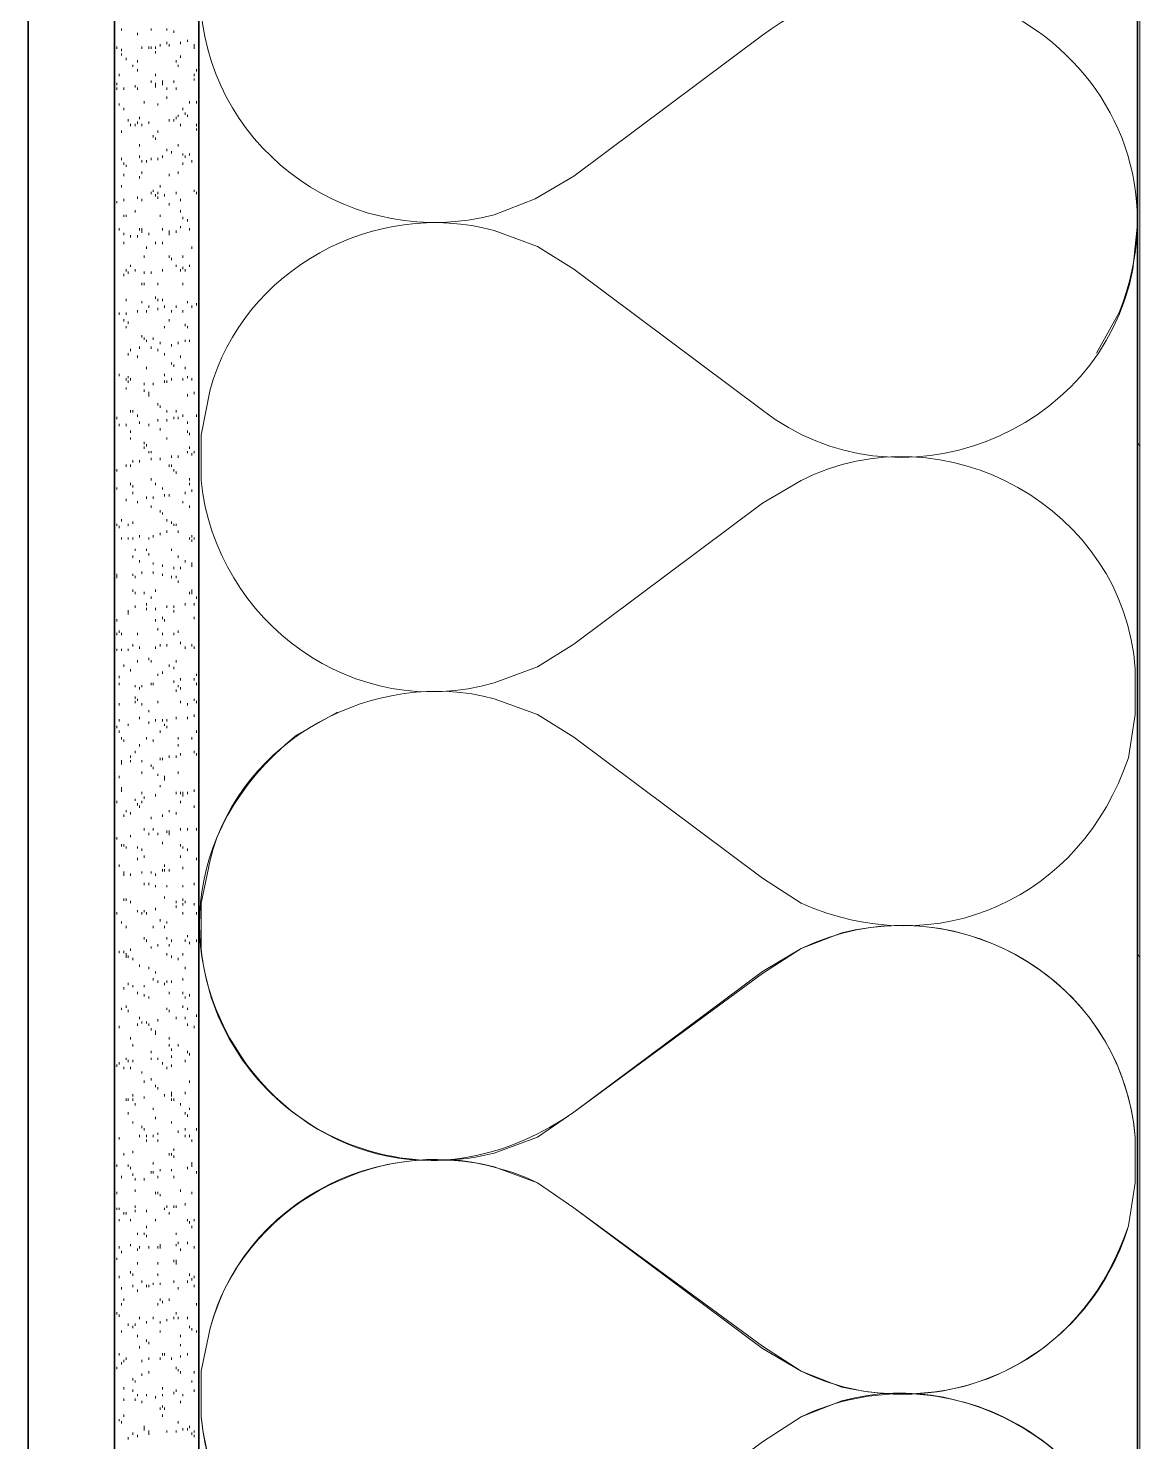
# Model space of a CAD drawing. Header units: inches. Extents: x 5 to 516, y -193 to 129.
# Drawn here: x 49.004 to 49.547, y -183.335 to -182.644 of the extents above; entities that cross this region are included whole.
import ezdxf

# ---------------------------------------------------------------- set-up
doc = ezdxf.new("R2010")
doc.units = ezdxf.units.IN
doc.header["$MEASUREMENT"] = 0
doc.layers.add('PDF7_Geometry', color=7, linetype='Continuous')

msp = doc.modelspace()

# ---------------------------------------------------------------- linework, layer by layer
at = {"layer": 'PDF7_Geometry', "lineweight": 35}
for points in [[(49.545775, -172.2280057), (49.545775, -190.8946738), (49.5868862, -190.8946738), (49.5868862, -172.2280057)], [(49.0035534, -182.0613395), (49.0035534, -190.3857844), (49.0457756, -190.3857844), (49.0457756, -182.0613395)], [(49.045775, -182.0613392), (49.045775, -190.8535621), (49.0868861, -190.8535621), (49.0868861, -182.0613392)]]:
    msp.add_lwpolyline(points, close=True, dxfattribs=at)
at = {"layer": 'PDF7_Geometry', "lineweight": 15}
for points in [[(49.5468861, -190.8946733), (49.5468861, -172.2280051)], [(49.0491083, -182.644673), (49.0491083, -182.6435618)], [(49.0635528, -182.644673), (49.0635528, -182.6435618)], [(49.0713306, -182.644673), (49.0713306, -182.6435618)], [(49.0746639, -182.6457841), (49.0746639, -182.644673)], [(49.0568861, -182.6468952), (49.0568861, -182.6457841)], [(49.0679972, -182.6524508), (49.0679972, -182.6513396)], [(49.0713306, -182.6513396), (49.0713306, -182.6502285)], [(49.0724417, -182.6524508), (49.0724417, -182.6513396)], [(49.0779972, -182.6513396), (49.0779972, -182.6502285)], [(49.0813306, -182.6502285), (49.0813306, -182.6491174)], [(49.0846639, -182.6535619), (49.0846639, -182.6524508), (49.0846639, -182.6513396)], [(49.3624414, -182.6468946), (49.2702191, -182.7157835)], [(49.0468861, -182.6535619), (49.0468861, -182.6524508)], [(49.0491083, -182.654673), (49.0491083, -182.6535619)], [(49.0491083, -182.6568952), (49.0491083, -182.6557841)], [(49.0513306, -182.6591174), (49.0513306, -182.6580063)], [(49.0568861, -182.6602285), (49.0568861, -182.6591174)], [(49.0591083, -182.6535619), (49.0591083, -182.6524508)], [(49.0624417, -182.6535619), (49.0624417, -182.6524508)], [(49.0635528, -182.6535619), (49.0635528, -182.6524508)], [(49.065775, -182.6535619), (49.065775, -182.6524508)], [(49.065775, -182.6557841), (49.065775, -182.654673)], [(49.075775, -182.6602285), (49.075775, -182.6591174)], [(49.0779972, -182.6580063), (49.0779972, -182.6568952)], [(49.0479972, -182.6668952), (49.0479972, -182.6657841)], [(49.0546639, -182.6624507), (49.0546639, -182.6613396)], [(49.0568861, -182.6646729), (49.0568861, -182.6635619)], [(49.065775, -182.6668952), (49.065775, -182.6657841)], [(49.0768861, -182.6624507), (49.0768861, -182.6613396)], [(49.0846639, -182.6668952), (49.0846639, -182.6657841)], [(49.085775, -182.6646729), (49.085775, -182.6635619)], [(49.0868861, -182.6657841), (49.0868861, -182.6646729)], [(49.0468861, -182.6713396), (49.0468861, -182.6702286)], [(49.0468861, -182.6735618), (49.0468861, -182.6724508)], [(49.055775, -182.6724508), (49.055775, -182.6713396)], [(49.0568861, -182.6735618), (49.0568861, -182.6724508)], [(49.0635528, -182.6702286), (49.0635528, -182.6691174)], [(49.065775, -182.6724508), (49.065775, -182.6713396), (49.065775, -182.6702286)], [(49.0691083, -182.6713396), (49.0691083, -182.6702286), (49.0691083, -182.6691174)], [(49.0713306, -182.6735618), (49.0713306, -182.6724508)], [(49.0746639, -182.6702286), (49.0746639, -182.6691174)], [(49.075775, -182.6735618), (49.075775, -182.6724508)], [(49.0846639, -182.6691174), (49.0846639, -182.6680063)], [(49.0602194, -182.6802285), (49.0602194, -182.6791174)], [(49.0713306, -182.6780063), (49.0713306, -182.6768952)], [(49.0824417, -182.6802285), (49.0824417, -182.6791174)], [(49.085775, -182.6802285), (49.085775, -182.6791174)], [(49.0479972, -182.6813396), (49.0479972, -182.6802285)], [(49.0502194, -182.6835618), (49.0502194, -182.6824508)], [(49.0668861, -182.6813396), (49.0668861, -182.6802285)], [(49.0768861, -182.6868952), (49.0768861, -182.685784)], [(49.0791083, -182.6835618), (49.0791083, -182.6824508)], [(49.0802194, -182.685784), (49.0802194, -182.684673)], [(49.0813306, -182.6868952), (49.0813306, -182.685784)], [(49.0491083, -182.694673), (49.0491083, -182.6935619)], [(49.0524417, -182.6891174), (49.0524417, -182.6880063)], [(49.0535528, -182.6913397), (49.0535528, -182.6902285)], [(49.055775, -182.6913397), (49.055775, -182.6902285)], [(49.0579972, -182.6880063), (49.0579972, -182.6868952)], [(49.0591083, -182.6913397), (49.0591083, -182.6902285)], [(49.0624417, -182.6902285), (49.0624417, -182.6891174)], [(49.0668861, -182.694673), (49.0668861, -182.6935619)], [(49.0724417, -182.6891174), (49.0724417, -182.6880063)], [(49.0746639, -182.6891174), (49.0746639, -182.6880063)], [(49.075775, -182.6880063), (49.075775, -182.6868952)], [(49.0779972, -182.6913397), (49.0779972, -182.6902285)], [(49.085775, -182.6913397), (49.085775, -182.6902285)], [(49.085775, -182.6935619), (49.085775, -182.6924507)], [(49.0579972, -182.7013396), (49.0579972, -182.7002285)], [(49.0646639, -182.6968952), (49.0646639, -182.6957841)], [(49.065775, -182.6980063), (49.065775, -182.6968952)], [(49.0768861, -182.7013396), (49.0768861, -182.7002285)], [(49.0491083, -182.7080063), (49.0491083, -182.7068952)], [(49.0579972, -182.7068952), (49.0579972, -182.7057841)], [(49.0635528, -182.7080063), (49.0635528, -182.7068952)], [(49.0668861, -182.7080063), (49.0668861, -182.7068952)], [(49.0691083, -182.7068952), (49.0691083, -182.7057841)], [(49.0713306, -182.7035619), (49.0713306, -182.7024507)], [(49.0735528, -182.704673), (49.0735528, -182.7035619)], [(49.0791083, -182.7057841), (49.0791083, -182.704673)], [(49.0802194, -182.7068952), (49.0802194, -182.7057841)], [(49.0824417, -182.7057841), (49.0824417, -182.704673)], [(49.0868861, -182.7080063), (49.0868861, -182.7068952)], [(49.0513306, -182.7113396), (49.0513306, -182.7102286)], [(49.0591083, -182.7091174), (49.0591083, -182.7080063)], [(49.0591083, -182.714673), (49.0591083, -182.7135618)], [(49.0613306, -182.7091174), (49.0613306, -182.7080063)], [(49.0768861, -182.714673), (49.0768861, -182.7135618)], [(49.0791083, -182.7102286), (49.0791083, -182.7091174)], [(49.0835528, -182.7091174), (49.0835528, -182.7080063)], [(49.0491083, -182.7213396), (49.0491083, -182.7202285)], [(49.0502194, -182.7157841), (49.0502194, -182.714673)], [(49.0579972, -182.7168952), (49.0579972, -182.7157841)], [(49.0679972, -182.7213396), (49.0679972, -182.7202285)], [(49.0724417, -182.7157841), (49.0724417, -182.714673)], [(49.0868861, -182.7168952), (49.0868861, -182.7157841)], [(49.0868861, -182.7213396), (49.0868861, -182.7202285)], [(49.2313305, -182.7346721), (49.2513305, -182.7268943), (49.2702194, -182.7157832)], [(49.0468861, -182.7291174), (49.0468861, -182.7280063)], [(49.0502194, -182.7280063), (49.0502194, -182.7268952)], [(49.0568861, -182.7268952), (49.0568861, -182.7257841)], [(49.0591083, -182.7280063), (49.0591083, -182.7268952)], [(49.0635528, -182.724673), (49.0635528, -182.7235618)], [(49.0646639, -182.7235618), (49.0646639, -182.7224508)], [(49.065775, -182.7257841), (49.065775, -182.724673)], [(49.0668861, -182.724673), (49.0668861, -182.7235618)], [(49.0668861, -182.7268952), (49.0668861, -182.7257841)], [(49.0702194, -182.7257841), (49.0702194, -182.724673)], [(49.075775, -182.724673), (49.075775, -182.7235618)], [(49.0779972, -182.7280063), (49.0779972, -182.7268952)], [(49.0846639, -182.7235618), (49.0846639, -182.7224508)], [(49.085775, -182.724673), (49.085775, -182.7235618)], [(49.0502194, -182.7357841), (49.0502194, -182.734673)], [(49.0513306, -182.7357841), (49.0513306, -182.734673)], [(49.055775, -182.7335619), (49.055775, -182.7324507)], [(49.0679972, -182.7357841), (49.0679972, -182.734673)], [(49.0724417, -182.7302285), (49.0724417, -182.7291174)], [(49.0779972, -182.7335619), (49.0779972, -182.7324507)], [(49.0868861, -182.734673), (49.0868861, -182.7335619)], [(49.0479972, -182.7424508), (49.0479972, -182.7413396)], [(49.0579972, -182.7424508), (49.0579972, -182.7413396)], [(49.0591083, -182.7435619), (49.0591083, -182.7424508), (49.0591083, -182.7413396)], [(49.0691083, -182.7424508), (49.0691083, -182.7413396)], [(49.0779972, -182.7413396), (49.0779972, -182.7402285)], [(49.0791083, -182.7368952), (49.0791083, -182.7357841)], [(49.0813306, -182.7380063), (49.0813306, -182.7368952)], [(49.0824417, -182.7424508), (49.0824417, -182.7413396)], [(49.5435527, -182.7613396), (49.5457749, -182.7391174)], [(49.0502194, -182.7446729), (49.0502194, -182.7435619)], [(49.0502194, -182.7491174), (49.0502194, -182.7480063)], [(49.0535528, -182.7457841), (49.0535528, -182.7446729)], [(49.0568861, -182.7457841), (49.0568861, -182.7446729)], [(49.0624417, -182.7446729), (49.0624417, -182.7435619)], [(49.065775, -182.7491174), (49.065775, -182.7480063)], [(49.0691083, -182.7491174), (49.0691083, -182.7480063)], [(49.0724417, -182.7446729), (49.0724417, -182.7435619), (49.0724417, -182.7424508)], [(49.075775, -182.7435619), (49.075775, -182.7424508)], [(49.0868861, -182.7435619), (49.0868861, -182.7424508)], [(49.3624416, -182.8302285), (49.2702194, -182.7613396), (49.2524416, -182.7502285), (49.2313305, -182.7424508)], [(49.0602194, -182.7557841), (49.0602194, -182.754673)], [(49.0613306, -182.7513396), (49.0613306, -182.7502286)], [(49.0724417, -182.7557841), (49.0724417, -182.754673)], [(49.0735528, -182.7568952), (49.0735528, -182.7557841)], [(49.0791083, -182.7557841), (49.0791083, -182.754673)], [(49.0835528, -182.7513396), (49.0835528, -182.7502286)], [(49.0524417, -182.7635618), (49.0524417, -182.7624508)], [(49.0535528, -182.7602285), (49.0535528, -182.7591174)], [(49.055775, -182.7624508), (49.055775, -182.7613396)], [(49.0602194, -182.7635618), (49.0602194, -182.7624508)], [(49.0635528, -182.7635618), (49.0635528, -182.7624508)], [(49.075775, -182.7602285), (49.075775, -182.7591174)], [(49.0779972, -182.7624508), (49.0779972, -182.7613396)], [(49.0791083, -182.7613396), (49.0791083, -182.7602285)], [(49.0802194, -182.7624508), (49.0802194, -182.7613396)], [(49.0824417, -182.7602285), (49.0824417, -182.7591174)], [(49.0502194, -182.764673), (49.0502194, -182.7635618)], [(49.0591083, -182.7691174), (49.0591083, -182.7680063)], [(49.0602194, -182.7691174), (49.0602194, -182.7680063)], [(49.0668861, -182.7691174), (49.0668861, -182.7680063)], [(49.0791083, -182.7691174), (49.0791083, -182.7680063)], [(49.0868861, -182.7691174), (49.0868861, -182.7680063)], [(49.0513306, -182.7768952), (49.0513306, -182.7757841)], [(49.065775, -182.7757841), (49.065775, -182.774673)], [(49.0668861, -182.7768952), (49.0668861, -182.7757841)], [(49.0691083, -182.7768952), (49.0691083, -182.7757841)], [(49.045775, -182.7824507), (49.045775, -182.7813397)], [(49.0479972, -182.7835619), (49.0479972, -182.7824507)], [(49.0513306, -182.7835619), (49.0513306, -182.7824507)], [(49.0568861, -182.7824507), (49.0568861, -182.7813397)], [(49.0591083, -182.7780063), (49.0591083, -182.7768952)], [(49.0613306, -182.7824507), (49.0613306, -182.7813397)], [(49.0624417, -182.7802285), (49.0624417, -182.7791174)], [(49.0668861, -182.7813397), (49.0668861, -182.7802285)], [(49.0702194, -182.7802285), (49.0702194, -182.7791174)], [(49.0735528, -182.7824507), (49.0735528, -182.7813397)], [(49.075775, -182.7802285), (49.075775, -182.7791174)], [(49.0791083, -182.7824507), (49.0791083, -182.7813397)], [(49.0813306, -182.7780063), (49.0813306, -182.7768952)], [(49.0835528, -182.7802285), (49.0835528, -182.7791174)], [(49.085775, -182.7791174), (49.085775, -182.7780063)], [(49.5257747, -182.8024502), (49.5368858, -182.7824502)], [(49.0502194, -182.7868952), (49.0502194, -182.7857841)], [(49.0513306, -182.7902286), (49.0513306, -182.7891174)], [(49.0524417, -182.7880063), (49.0524417, -182.7868952)], [(49.0702194, -182.7902286), (49.0702194, -182.7891174)], [(49.0724417, -182.7868952), (49.0724417, -182.7857841)], [(49.0802194, -182.7891174), (49.0802194, -182.7880063)], [(49.0813306, -182.7902286), (49.0813306, -182.7891174)], [(49.0591083, -182.794673), (49.0591083, -182.7935619)], [(49.0602194, -182.7957841), (49.0602194, -182.794673)], [(49.0613306, -182.7968952), (49.0613306, -182.7957841)], [(49.0646639, -182.7957841), (49.0646639, -182.794673)], [(49.0679972, -182.7980063), (49.0679972, -182.7968952)], [(49.0768861, -182.7980063), (49.0768861, -182.7968952)], [(49.0802194, -182.7968952), (49.0802194, -182.7957841)], [(49.0824417, -182.7968952), (49.0824417, -182.7957841)], [(49.0868861, -182.7957841), (49.0868861, -182.794673)], [(49.0524417, -182.8035618), (49.0524417, -182.8024508)], [(49.0535528, -182.8013396), (49.0535528, -182.8002285)], [(49.0568861, -182.804673), (49.0568861, -182.8035618)], [(49.0579972, -182.8002285), (49.0579972, -182.7991174)], [(49.0635528, -182.8002285), (49.0635528, -182.7991174)], [(49.0668861, -182.8013396), (49.0668861, -182.8002285)], [(49.0702194, -182.8035618), (49.0702194, -182.8024508)], [(49.0735528, -182.7991174), (49.0735528, -182.7980063)], [(49.0779972, -182.804673), (49.0779972, -182.8035618)], [(49.0613306, -182.8102285), (49.0613306, -182.8091175)], [(49.0735528, -182.8080063), (49.0735528, -182.8068952)], [(49.0746639, -182.8091175), (49.0746639, -182.8080063)], [(49.0802194, -182.8102285), (49.0802194, -182.8091175)], [(49.0479972, -182.8135619), (49.0479972, -182.8124507)], [(49.0513306, -182.8157841), (49.0513306, -182.814673)], [(49.0524417, -182.814673), (49.0524417, -182.8135619)], [(49.0524417, -182.8168952), (49.0524417, -182.8157841)], [(49.0535528, -182.8157841), (49.0535528, -182.814673)], [(49.0602194, -182.8180063), (49.0602194, -182.8168952)], [(49.0646639, -182.8180063), (49.0646639, -182.8168952)], [(49.0702194, -182.8135619), (49.0702194, -182.8124507)], [(49.0702194, -182.8168952), (49.0702194, -182.8157841)], [(49.0713306, -182.8168952), (49.0713306, -182.8157841)], [(49.0735528, -182.8157841), (49.0735528, -182.814673)], [(49.0791083, -182.8157841), (49.0791083, -182.814673)], [(49.0813306, -182.814673), (49.0813306, -182.8135619)], [(49.0835528, -182.8157841), (49.0835528, -182.814673)], [(49.0513306, -182.8202285), (49.0513306, -182.8191174)], [(49.0602194, -182.8213397), (49.0602194, -182.8202285)], [(49.0624417, -182.8235619), (49.0624417, -182.8224507), (49.0624417, -182.8213397)], [(49.0813306, -182.8235619), (49.0813306, -182.8224507)], [(49.0846639, -182.8224507), (49.0846639, -182.8213397)], [(49.0924416, -182.8202285), (49.0879971, -182.8424508), (49.0879971, -182.864673)], [(49.0535528, -182.8313396), (49.0535528, -182.8302286)], [(49.0546639, -182.8313396), (49.0546639, -182.8302286)], [(49.0668861, -182.8280063), (49.0668861, -182.8268952)], [(49.0679972, -182.8291174), (49.0679972, -182.8280063)], [(49.0713306, -182.8313396), (49.0713306, -182.8302286)], [(49.075775, -182.8313396), (49.075775, -182.8302286)], [(49.045775, -182.8335619), (49.045775, -182.8324508)], [(49.0468861, -182.834673), (49.0468861, -182.8335619)], [(49.0479972, -182.8380063), (49.0479972, -182.8368952)], [(49.0513306, -182.8380063), (49.0513306, -182.8368952)], [(49.0568861, -182.8335619), (49.0568861, -182.8324508)], [(49.0579972, -182.8368952), (49.0579972, -182.8357841)], [(49.0624417, -182.8380063), (49.0624417, -182.8368952)], [(49.0668861, -182.8357841), (49.0668861, -182.834673)], [(49.0713306, -182.8357841), (49.0713306, -182.834673)], [(49.0746639, -182.834673), (49.0746639, -182.8335619)], [(49.0768861, -182.834673), (49.0768861, -182.8335619)], [(49.0791083, -182.8335619), (49.0791083, -182.8324508)], [(49.0813306, -182.8368952), (49.0813306, -182.8357841)], [(49.085775, -182.8335619), (49.085775, -182.8324508)], [(49.045775, -182.8402285), (49.045775, -182.8391174)], [(49.0535528, -182.8413396), (49.0535528, -182.8402285)], [(49.0535528, -182.844673), (49.0535528, -182.8435619)], [(49.0602194, -182.8468952), (49.0602194, -182.8457841)], [(49.0679972, -182.8402285), (49.0679972, -182.8391174)], [(49.0713306, -182.844673), (49.0713306, -182.8435619)], [(49.0813306, -182.8413396), (49.0813306, -182.8402285)], [(49.0824417, -182.8424508), (49.0824417, -182.8413396)], [(49.5468861, -182.8480062), (49.545775, -182.845784)], [(49.0602194, -182.8491175), (49.0602194, -182.8480063)], [(49.0613306, -182.8480063), (49.0613306, -182.8468952)], [(49.0624417, -182.8513397), (49.0624417, -182.8502285)], [(49.0635528, -182.8513397), (49.0635528, -182.8502285)], [(49.0735528, -182.8535619), (49.0735528, -182.8524507)], [(49.0768861, -182.8535619), (49.0768861, -182.8524507)], [(49.0813306, -182.8513397), (49.0813306, -182.8502285)], [(49.0824417, -182.8491175), (49.0824417, -182.8480063)], [(49.0835528, -182.8524507), (49.0835528, -182.8513397)], [(49.0846639, -182.8513397), (49.0846639, -182.8502285)], [(49.0468861, -182.8602285), (49.0468861, -182.8591174)], [(49.0513306, -182.8580063), (49.0513306, -182.8568952)], [(49.0535528, -182.8580063), (49.0535528, -182.8568952)], [(49.0546639, -182.8557841), (49.0546639, -182.854673)], [(49.0579972, -182.8557841), (49.0579972, -182.854673)], [(49.0635528, -182.854673), (49.0635528, -182.8535619)], [(49.0679972, -182.854673), (49.0679972, -182.8535619)], [(49.0724417, -182.8580063), (49.0724417, -182.8568952)], [(49.0735528, -182.8580063), (49.0735528, -182.8568952)], [(49.0746639, -182.8602285), (49.0746639, -182.8591174)], [(49.0535528, -182.8668952), (49.0535528, -182.8657841)], [(49.0635528, -182.864673), (49.0635528, -182.8635619)], [(49.065775, -182.8668952), (49.065775, -182.8657841)], [(49.075775, -182.8613397), (49.075775, -182.8602285)], [(49.0824417, -182.864673), (49.0824417, -182.8635619)], [(49.0824417, -182.8668952), (49.0824417, -182.8657841)], [(49.3813305, -182.8646727), (49.3624416, -182.8757838), (49.2702194, -182.9446727)], [(49.0468861, -182.8691174), (49.0468861, -182.8680063)], [(49.0546639, -182.8680063), (49.0546639, -182.8668952)], [(49.0546639, -182.8713396), (49.0546639, -182.8702286)], [(49.0646639, -182.8735619), (49.0646639, -182.8724508)], [(49.0691083, -182.8691174), (49.0691083, -182.8680063)], [(49.0702194, -182.8724508), (49.0702194, -182.8713396)], [(49.0724417, -182.8724508), (49.0724417, -182.8713396)], [(49.0802194, -182.8713396), (49.0802194, -182.8702286)], [(49.0835528, -182.8702286), (49.0835528, -182.8691174)], [(49.045775, -182.8757841), (49.045775, -182.874673)], [(49.0513306, -182.874673), (49.0513306, -182.8735619)], [(49.0568861, -182.8757841), (49.0568861, -182.874673)], [(49.0635528, -182.8780063), (49.0635528, -182.8768952)], [(49.0679972, -182.8802285), (49.0679972, -182.8791174)], [(49.0691083, -182.8813397), (49.0691083, -182.8802285)], [(49.0791083, -182.8757841), (49.0791083, -182.874673)], [(49.0824417, -182.8780063), (49.0824417, -182.8768952)], [(49.0468861, -182.8868952), (49.0468861, -182.8857841)], [(49.0479972, -182.8880063), (49.0479972, -182.8868952)], [(49.0491083, -182.884673), (49.0491083, -182.8835618)], [(49.0524417, -182.8868952), (49.0524417, -182.8857841)], [(49.0546639, -182.8857841), (49.0546639, -182.884673)], [(49.0713306, -182.884673), (49.0713306, -182.8835618)], [(49.0735528, -182.8857841), (49.0735528, -182.884673)], [(49.0746639, -182.8868952), (49.0746639, -182.8857841)], [(49.075775, -182.8868952), (49.075775, -182.8857841)], [(49.0868861, -182.8880063), (49.0868861, -182.8868952)], [(49.0491083, -182.8935619), (49.0491083, -182.8924508)], [(49.0524417, -182.8935619), (49.0524417, -182.8924508)], [(49.0546639, -182.8935619), (49.0546639, -182.8924508)], [(49.0579972, -182.8924508), (49.0579972, -182.8913397)], [(49.0624417, -182.8935619), (49.0624417, -182.8924508)], [(49.0646639, -182.8924508), (49.0646639, -182.8913397)], [(49.0679972, -182.8913397), (49.0679972, -182.8902285)], [(49.0713306, -182.8902285), (49.0713306, -182.8891175)], [(49.0768861, -182.8902285), (49.0768861, -182.8891175)], [(49.0824417, -182.8935619), (49.0824417, -182.8924508)], [(49.0835528, -182.8924508), (49.0835528, -182.8913397)], [(49.0835528, -182.894673), (49.0835528, -182.8935619)], [(49.0846639, -182.8935619), (49.0846639, -182.8924508)], [(49.055775, -182.8991174), (49.055775, -182.8980063)], [(49.0613306, -182.8991174), (49.0613306, -182.8980063)], [(49.0624417, -182.9013397), (49.0624417, -182.9002285)], [(49.0735528, -182.8991174), (49.0735528, -182.8980063)], [(49.045775, -182.9068952), (49.045775, -182.9057841)], [(49.0546639, -182.9024507), (49.0546639, -182.9013397)], [(49.0579972, -182.904673), (49.0579972, -182.9035619)], [(49.0646639, -182.9057841), (49.0646639, -182.904673)], [(49.0691083, -182.9068952), (49.0691083, -182.9057841)], [(49.0746639, -182.9080063), (49.0746639, -182.9068952)], [(49.0768861, -182.9024507), (49.0768861, -182.9013397)], [(49.0779972, -182.9080063), (49.0779972, -182.9068952)], [(49.0802194, -182.904673), (49.0802194, -182.9035619)], [(49.0835528, -182.9068952), (49.0835528, -182.9057841), (49.0835528, -182.904673)], [(49.0468861, -182.9124508), (49.0468861, -182.9113396), (49.0468861, -182.9102286)], [(49.0546639, -182.9113396), (49.0546639, -182.9102286)], [(49.055775, -182.9124508), (49.055775, -182.9113396)], [(49.0591083, -182.9102286), (49.0591083, -182.9091174)], [(49.0646639, -182.9102286), (49.0646639, -182.9091174)], [(49.0691083, -182.9113396), (49.0691083, -182.9102286)], [(49.0735528, -182.9124508), (49.0735528, -182.9113396)], [(49.075775, -182.9124508), (49.075775, -182.9113396)], [(49.0768861, -182.914673), (49.0768861, -182.9135619)], [(49.045775, -182.9202286), (49.045775, -182.9191174)], [(49.0546639, -182.9191174), (49.0546639, -182.9180063)], [(49.055775, -182.9202286), (49.055775, -182.9191174)], [(49.0602194, -182.9202286), (49.0602194, -182.9191174)], [(49.0635528, -182.9224508), (49.0635528, -182.9213396)], [(49.065775, -182.9191174), (49.065775, -182.9180063)], [(49.0824417, -182.9202286), (49.0824417, -182.9191174)], [(49.0835528, -182.9202286), (49.0835528, -182.9191174), (49.0835528, -182.9180063)], [(49.085775, -182.9224508), (49.085775, -182.9213396)], [(49.0524417, -182.9302285), (49.0524417, -182.9291175), (49.0524417, -182.9280063)], [(49.055775, -182.9268952), (49.055775, -182.9257841)], [(49.0613306, -182.9257841), (49.0613306, -182.924673)], [(49.0613306, -182.9280063), (49.0613306, -182.9268952)], [(49.065775, -182.9280063), (49.065775, -182.9268952)], [(49.0713306, -182.9268952), (49.0713306, -182.9257841)], [(49.0746639, -182.9268952), (49.0746639, -182.9257841)], [(49.0746639, -182.9291175), (49.0746639, -182.9280063)], [(49.0802194, -182.9257841), (49.0802194, -182.924673)], [(49.0846639, -182.9257841), (49.0846639, -182.924673)], [(49.045775, -182.9302285), (49.045775, -182.9291175)], [(49.0468861, -182.9335619), (49.0468861, -182.9324508)], [(49.065775, -182.9335619), (49.065775, -182.9324508)], [(49.0691083, -182.9324508), (49.0691083, -182.9313397)], [(49.0702194, -182.9335619), (49.0702194, -182.9324508)], [(49.0846639, -182.9324508), (49.0846639, -182.9313397)], [(49.0468861, -182.9402285), (49.0468861, -182.9391174)], [(49.0479972, -182.9391174), (49.0479972, -182.9380063)], [(49.0491083, -182.9402285), (49.0491083, -182.9391174)], [(49.0568861, -182.9402285), (49.0568861, -182.9391174)], [(49.0668861, -182.9380063), (49.0668861, -182.9368952)], [(49.0691083, -182.9402285), (49.0691083, -182.9391174)], [(49.0746639, -182.9402285), (49.0746639, -182.9391174)], [(49.0768861, -182.9391174), (49.0768861, -182.9380063)], [(49.0868861, -182.9435619), (49.0868861, -182.9424507)], [(49.0468861, -182.9480064), (49.0468861, -182.9468952)], [(49.0491083, -182.9480064), (49.0491083, -182.9468952)], [(49.0524417, -182.9480064), (49.0524417, -182.9468952)], [(49.0546639, -182.9457841), (49.0546639, -182.944673)], [(49.065775, -182.9468952), (49.065775, -182.9457841)], [(49.0679972, -182.9457841), (49.0679972, -182.944673)], [(49.0713306, -182.9457841), (49.0713306, -182.944673)], [(49.0779972, -182.944673), (49.0779972, -182.9435619)], [(49.0802194, -182.9468952), (49.0802194, -182.9457841)], [(49.0835528, -182.9457841), (49.0835528, -182.944673)], [(49.2313305, -182.9635619), (49.2524416, -182.9557841), (49.2702194, -182.944673)], [(49.0502194, -182.9557841), (49.0502194, -182.954673)], [(49.0568861, -182.9535619), (49.0568861, -182.9524508)], [(49.0624417, -182.9524508), (49.0624417, -182.9513396)], [(49.0635528, -182.9535619), (49.0635528, -182.9524508)], [(49.0724417, -182.9557841), (49.0724417, -182.954673)], [(49.0746639, -182.9568952), (49.0746639, -182.9557841)], [(49.075775, -182.9535619), (49.075775, -182.9524508)], [(49.0479972, -182.9613396), (49.0479972, -182.9602286)], [(49.0535528, -182.9580063), (49.0535528, -182.9568952)], [(49.0668861, -182.9602286), (49.0668861, -182.9591174)], [(49.0691083, -182.9591174), (49.0691083, -182.9580063)], [(49.0746639, -182.9635618), (49.0746639, -182.9624508)], [(49.0779972, -182.9624508), (49.0779972, -182.9613396)], [(49.0846639, -182.9624508), (49.0846639, -182.9613396)], [(49.085775, -182.9602286), (49.085775, -182.9591174)], [(49.5413305, -183.0002283), (49.5446638, -182.9791172), (49.5446638, -182.9568949)], [(49.045775, -182.9668952), (49.045775, -182.9657841)], [(49.0479972, -182.964673), (49.0479972, -182.9635618)], [(49.055775, -182.9657841), (49.055775, -182.964673)], [(49.0579972, -182.9668952), (49.0579972, -182.9657841)], [(49.0591083, -182.9657841), (49.0591083, -182.964673)], [(49.0635528, -182.964673), (49.0635528, -182.9635618)], [(49.0646639, -182.964673), (49.0646639, -182.9635618)], [(49.075775, -182.9680063), (49.075775, -182.9668952)], [(49.0768861, -182.9657841), (49.0768861, -182.964673)], [(49.0779972, -182.9668952), (49.0779972, -182.9657841)], [(49.085775, -182.964673), (49.085775, -182.9635618)], [(49.0479972, -182.974673), (49.0479972, -182.9735619)], [(49.055775, -182.9713397), (49.055775, -182.9702285)], [(49.055775, -182.9735619), (49.055775, -182.9724508)], [(49.0568861, -182.9724508), (49.0568861, -182.9713397)], [(49.0591083, -182.974673), (49.0591083, -182.9735619)], [(49.0624417, -182.9780063), (49.0624417, -182.9768952)], [(49.0668861, -182.9735619), (49.0668861, -182.9724508)], [(49.0779972, -182.9735619), (49.0779972, -182.9724508)], [(49.0813306, -182.974673), (49.0813306, -182.9735619)], [(49.0846639, -182.9724508), (49.0846639, -182.9713397)], [(49.085775, -182.9735619), (49.085775, -182.9724508)], [(49.3813305, -183.0713394), (49.3624416, -183.0591172), (49.2702194, -182.9902283), (49.2524416, -182.9791172), (49.2313305, -182.9713394)], [(49.0479972, -182.9824508), (49.0479972, -182.9813397)], [(49.0524417, -182.984673), (49.0524417, -182.9835619)], [(49.0579972, -182.9813397), (49.0579972, -182.9802285)], [(49.0624417, -182.9835619), (49.0624417, -182.9824508)], [(49.065775, -182.9824508), (49.065775, -182.9813397)], [(49.0691083, -182.9824508), (49.0691083, -182.9813397)], [(49.0702194, -182.984673), (49.0702194, -182.9835619)], [(49.0713306, -182.9824508), (49.0713306, -182.9813397)], [(49.075775, -182.9813397), (49.075775, -182.9802285)], [(49.0813306, -182.9813397), (49.0813306, -182.9802285)], [(49.0846639, -182.9802285), (49.0846639, -182.9791174)], [(49.154664, -182.9780066), (49.134664, -182.9891177)], [(49.0468861, -182.9857841), (49.0468861, -182.984673)], [(49.0479972, -182.9880064), (49.0479972, -182.9868952)], [(49.0491083, -182.9913396), (49.0491083, -182.9902286)], [(49.0613306, -182.9913396), (49.0613306, -182.9902286)], [(49.0679972, -182.9880064), (49.0679972, -182.9868952)], [(49.0713306, -182.9857841), (49.0713306, -182.984673)], [(49.0768861, -182.9913396), (49.0768861, -182.9902286)], [(49.0835528, -182.9913396), (49.0835528, -182.9902286)], [(49.085775, -182.9880064), (49.085775, -182.9868952)], [(49.0502194, -182.9924508), (49.0502194, -182.9913396)], [(49.055775, -182.9980063), (49.055775, -182.9968952)], [(49.0579972, -182.994673), (49.0579972, -182.9935619)], [(49.0646639, -182.9924508), (49.0646639, -182.9913396)], [(49.0768861, -182.994673), (49.0768861, -182.9935619)], [(49.0846639, -182.9980063), (49.0846639, -182.9968952)], [(49.0868861, -182.9924508), (49.0868861, -182.9913396)], [(49.0491083, -183.0035619), (49.0491083, -183.0024508), (49.0491083, -183.0013396)], [(49.0535528, -183.0002286), (49.0535528, -182.9991174)], [(49.0535528, -183.0024508), (49.0535528, -183.0013396)], [(49.0591083, -183.0024508), (49.0591083, -183.0013396)], [(49.0635528, -183.004673), (49.0635528, -183.0035619)], [(49.0646639, -183.0057841), (49.0646639, -183.004673)], [(49.0679972, -183.0013396), (49.0679972, -183.0002286)], [(49.0691083, -183.0013396), (49.0691083, -183.0002286)], [(49.0724417, -183.0002286), (49.0724417, -182.9991174)], [(49.075775, -183.0002286), (49.075775, -182.9991174)], [(49.0779972, -182.9991174), (49.0779972, -182.9980063)], [(49.085775, -182.9991174), (49.085775, -182.9980063)], [(49.0868861, -183.0013396), (49.0868861, -183.0002286)], [(49.0479972, -183.0102285), (49.0479972, -183.0091175)], [(49.0591083, -183.0080063), (49.0591083, -183.0068952)], [(49.0668861, -183.0091175), (49.0668861, -183.0080063)], [(49.0702194, -183.0113397), (49.0702194, -183.0102285), (49.0702194, -183.0091175)], [(49.0768861, -183.0080063), (49.0768861, -183.0068952)], [(49.0491083, -183.0168952), (49.0491083, -183.0157841), (49.0491083, -183.014673)], [(49.0591083, -183.0180063), (49.0591083, -183.0168952)], [(49.065775, -183.0191174), (49.065775, -183.0180063)], [(49.0679972, -183.014673), (49.0679972, -183.0135619)], [(49.075775, -183.0180063), (49.075775, -183.0168952)], [(49.0779972, -183.0180063), (49.0779972, -183.0168952)], [(49.0791083, -183.0191174), (49.0791083, -183.0180063), (49.0791083, -183.0168952)], [(49.0813306, -183.0180063), (49.0813306, -183.0168952)], [(49.0846639, -183.0168952), (49.0846639, -183.0157841)], [(49.0868861, -183.014673), (49.0868861, -183.0135619)], [(49.0468861, -183.0224507), (49.0468861, -183.0213397)], [(49.055775, -183.0213397), (49.055775, -183.0202286)], [(49.0568861, -183.0235619), (49.0568861, -183.0224507)], [(49.0579972, -183.024673), (49.0579972, -183.0235619)], [(49.0591083, -183.0224507), (49.0591083, -183.0213397)], [(49.0602194, -183.0202286), (49.0602194, -183.0191174)], [(49.0779972, -183.0224507), (49.0779972, -183.0213397)], [(49.0846639, -183.024673), (49.0846639, -183.0235619)], [(49.0502194, -183.0291174), (49.0502194, -183.0280064)], [(49.0513306, -183.0268952), (49.0513306, -183.0257841)], [(49.0535528, -183.0280064), (49.0535528, -183.0268952)], [(49.0635528, -183.0302286), (49.0635528, -183.0291174)], [(49.0691083, -183.0291174), (49.0691083, -183.0280064)], [(49.0724417, -183.0268952), (49.0724417, -183.0257841)], [(49.075775, -183.0280064), (49.075775, -183.0268952)], [(49.0468861, -183.0402286), (49.0468861, -183.0391174)], [(49.0535528, -183.0391174), (49.0535528, -183.0380063)], [(49.0602194, -183.0357841), (49.0602194, -183.034673)], [(49.0624417, -183.0380063), (49.0624417, -183.0368952)], [(49.0646639, -183.0357841), (49.0646639, -183.034673)], [(49.0668861, -183.0380063), (49.0668861, -183.0368952)], [(49.0713306, -183.0368952), (49.0713306, -183.0357841)], [(49.0724417, -183.0380063), (49.0724417, -183.0368952), (49.0724417, -183.0357841)], [(49.0779972, -183.0357841), (49.0779972, -183.034673)], [(49.0813306, -183.0357841), (49.0813306, -183.034673)], [(49.085775, -183.0357841), (49.085775, -183.034673)], [(49.0868861, -183.0357841), (49.0868861, -183.034673)], [(49.0491083, -183.0435619), (49.0491083, -183.0424508)], [(49.0502194, -183.0435619), (49.0502194, -183.0424508)], [(49.0513306, -183.044673), (49.0513306, -183.0435619)], [(49.0568861, -183.044673), (49.0568861, -183.0435619)], [(49.0591083, -183.0457841), (49.0591083, -183.044673)], [(49.0691083, -183.0424508), (49.0691083, -183.0413396)], [(49.0779972, -183.0435619), (49.0779972, -183.0424508)], [(49.0791083, -183.044673), (49.0791083, -183.0435619)], [(49.0813306, -183.0457841), (49.0813306, -183.044673)], [(49.0479972, -183.0535619), (49.0479972, -183.0524508)], [(49.0568861, -183.0502285), (49.0568861, -183.0491175)], [(49.0602194, -183.0491175), (49.0602194, -183.0480063)], [(49.0702194, -183.0535619), (49.0702194, -183.0524508)], [(49.0779972, -183.0491175), (49.0779972, -183.0480063)], [(49.085775, -183.0502285), (49.085775, -183.0491175)], [(49.0868861, -183.0513397), (49.0868861, -183.0502285)], [(49.0502194, -183.0580063), (49.0502194, -183.0568952), (49.0502194, -183.0557841)], [(49.0535528, -183.0580063), (49.0535528, -183.0568952)], [(49.0591083, -183.0568952), (49.0591083, -183.0557841)], [(49.0635528, -183.0568952), (49.0635528, -183.0557841)], [(49.065775, -183.0580063), (49.065775, -183.0568952)], [(49.0691083, -183.0557841), (49.0691083, -183.054673)], [(49.0702194, -183.0557841), (49.0702194, -183.054673)], [(49.0724417, -183.0557841), (49.0724417, -183.054673)], [(49.0791083, -183.054673), (49.0791083, -183.0535619)], [(49.0602194, -183.0624507), (49.0602194, -183.0613397)], [(49.0624417, -183.0624507), (49.0624417, -183.0613397)], [(49.065775, -183.0635619), (49.065775, -183.0624507)], [(49.0713306, -183.0635619), (49.0713306, -183.0624507)], [(49.0791083, -183.0635619), (49.0791083, -183.0624507)], [(49.0846639, -183.0624507), (49.0846639, -183.0613397)], [(49.0502194, -183.0702286), (49.0502194, -183.0691174)], [(49.0513306, -183.0702286), (49.0513306, -183.0691174)], [(49.0535528, -183.0713397), (49.0535528, -183.0702286)], [(49.065775, -183.074673), (49.065775, -183.0735619)], [(49.0702194, -183.0691174), (49.0702194, -183.0680064)], [(49.075775, -183.0713397), (49.075775, -183.0702286)], [(49.075775, -183.0735619), (49.075775, -183.0724508)], [(49.0791083, -183.0702286), (49.0791083, -183.0691174)], [(49.0791083, -183.0724508), (49.0791083, -183.0713397)], [(49.0802194, -183.0713397), (49.0802194, -183.0702286)], [(49.0846639, -183.0724508), (49.0846639, -183.0713397)], [(49.045775, -183.0802286), (49.045775, -183.0791174)], [(49.0468861, -183.0768952), (49.0468861, -183.0757841)], [(49.0491083, -183.0813396), (49.0491083, -183.0802286)], [(49.0591083, -183.0768952), (49.0591083, -183.0757841)], [(49.0602194, -183.0757841), (49.0602194, -183.074673)], [(49.0613306, -183.0768952), (49.0613306, -183.0757841)], [(49.0679972, -183.0802286), (49.0679972, -183.0791174)], [(49.0713306, -183.0813396), (49.0713306, -183.0802286)], [(49.0791083, -183.0768952), (49.0791083, -183.0757841)], [(49.085775, -183.0768952), (49.085775, -183.0757841)], [(49.0513306, -183.0835619), (49.0513306, -183.0824508)], [(49.0646639, -183.0835619), (49.0646639, -183.0824508)], [(49.0702194, -183.0835619), (49.0702194, -183.0824508)], [(49.0813306, -183.0880063), (49.0813306, -183.0868953)], [(49.4013313, -183.0857842), (49.3813313, -183.0935619), (49.3624424, -183.104673)], [(49.0535528, -183.094673), (49.0535528, -183.0935619)], [(49.0602194, -183.0891175), (49.0602194, -183.0880063)], [(49.0613306, -183.0902285), (49.0613306, -183.0891175)], [(49.0635528, -183.0935619), (49.0635528, -183.0924508)], [(49.0668861, -183.0924508), (49.0668861, -183.0913397)], [(49.0713306, -183.0891175), (49.0713306, -183.0880063)], [(49.0724417, -183.0924508), (49.0724417, -183.0913397)], [(49.0735528, -183.0902285), (49.0735528, -183.0891175)], [(49.0802194, -183.0902285), (49.0802194, -183.0891175)], [(49.0824417, -183.0913397), (49.0824417, -183.0902285)], [(49.085775, -183.0902285), (49.085775, -183.0891175)], [(49.3813305, -183.0935613), (49.3624416, -183.1057835), (49.2702194, -183.1735613)], [(49.0479972, -183.0957841), (49.0479972, -183.094673)], [(49.0502194, -183.0957841), (49.0502194, -183.094673)], [(49.0513306, -183.0980063), (49.0513306, -183.0968952), (49.0513306, -183.0957841)], [(49.0524417, -183.0980063), (49.0524417, -183.0968952)], [(49.0546639, -183.0991175), (49.0546639, -183.0980063)], [(49.0579972, -183.1024507), (49.0579972, -183.1013397)], [(49.0713306, -183.0968952), (49.0713306, -183.0957841)], [(49.0735528, -183.0980063), (49.0735528, -183.0968952)], [(49.0768861, -183.0991175), (49.0768861, -183.0980063)], [(49.0791083, -183.0968952), (49.0791083, -183.0957841)], [(49.0868861, -183.1024507), (49.0868861, -183.1013397)], [(49.5468861, -183.0980062), (49.545775, -183.095784)], [(49.0624417, -183.1035619), (49.0624417, -183.1024507)], [(49.0646639, -183.1091174), (49.0646639, -183.1080064)], [(49.065775, -183.1057841), (49.065775, -183.104673)], [(49.0791083, -183.1091174), (49.0791083, -183.1080064)], [(49.0802194, -183.1035619), (49.0802194, -183.1024507)], [(49.2702196, -183.1735621), (49.3624418, -183.1046732)], [(49.0502194, -183.1135619), (49.0502194, -183.1124508)], [(49.0524417, -183.1113397), (49.0524417, -183.1102286)], [(49.0546639, -183.1124508), (49.0546639, -183.1113397)], [(49.0568861, -183.1157841), (49.0568861, -183.114673)], [(49.0602194, -183.1124508), (49.0602194, -183.1113397)], [(49.0668861, -183.1102286), (49.0668861, -183.1091174)], [(49.0702194, -183.1113397), (49.0702194, -183.1102286)], [(49.0713306, -183.1102286), (49.0713306, -183.1091174)], [(49.0724417, -183.1157841), (49.0724417, -183.114673)], [(49.0735528, -183.1102286), (49.0735528, -183.1091174)], [(49.0791083, -183.1157841), (49.0791083, -183.114673)], [(49.0513306, -183.1224508), (49.0513306, -183.1213397)], [(49.0602194, -183.1168952), (49.0602194, -183.1157841)], [(49.0624417, -183.1180063), (49.0624417, -183.1168952)], [(49.0791083, -183.1224508), (49.0791083, -183.1213397)], [(49.0802194, -183.1180063), (49.0802194, -183.1168952)], [(49.0824417, -183.1168952), (49.0824417, -183.1157841)], [(49.0491083, -183.1235619), (49.0491083, -183.1224508)], [(49.0524417, -183.124673), (49.0524417, -183.1235619)], [(49.0579972, -183.1280063), (49.0579972, -183.1268953)], [(49.0591083, -183.1302285), (49.0591083, -183.1291175)], [(49.0613306, -183.1302285), (49.0613306, -183.1291175)], [(49.0668861, -183.1291175), (49.0668861, -183.1280063)], [(49.0713306, -183.1235619), (49.0713306, -183.1224508)], [(49.0724417, -183.124673), (49.0724417, -183.1235619)], [(49.075775, -183.1280063), (49.075775, -183.1268953)], [(49.0802194, -183.1280063), (49.0802194, -183.1268953)], [(49.0813306, -183.1235619), (49.0813306, -183.1224508)], [(49.085775, -183.1268953), (49.085775, -183.1257841)], [(49.0868861, -183.1291175), (49.0868861, -183.1280063)], [(49.0479972, -183.1324508), (49.0479972, -183.1313397)], [(49.0568861, -183.1313397), (49.0568861, -183.1302285)], [(49.0624417, -183.1313397), (49.0624417, -183.1302285)], [(49.0635528, -183.1335619), (49.0635528, -183.1324508)], [(49.065775, -183.1357841), (49.065775, -183.134673), (49.065775, -183.1335619)], [(49.0813306, -183.1313397), (49.0813306, -183.1302285)], [(49.0846639, -183.1324508), (49.0846639, -183.1313397)], [(49.0535528, -183.1380063), (49.0535528, -183.1368952)], [(49.0546639, -183.1413397), (49.0546639, -183.1402285)], [(49.0724417, -183.1380063), (49.0724417, -183.1368952)], [(49.0724417, -183.1413397), (49.0724417, -183.1402285)], [(49.0735528, -183.1435619), (49.0735528, -183.1424508)], [(49.0768861, -183.1413397), (49.0768861, -183.1402285)], [(49.0479972, -183.1502286), (49.0479972, -183.1491174)], [(49.0513306, -183.1480064), (49.0513306, -183.1468952)], [(49.0524417, -183.1491174), (49.0524417, -183.1480064)], [(49.0546639, -183.1491174), (49.0546639, -183.1480064)], [(49.0635528, -183.144673), (49.0635528, -183.1435619)], [(49.0635528, -183.1480064), (49.0635528, -183.1468952)], [(49.0668861, -183.1480064), (49.0668861, -183.1468952)], [(49.0691083, -183.1502286), (49.0691083, -183.1491174)], [(49.0735528, -183.1468952), (49.0735528, -183.1457841)], [(49.0802194, -183.1491174), (49.0802194, -183.1480064)], [(49.0813306, -183.144673), (49.0813306, -183.1435619)], [(49.0824417, -183.1457841), (49.0824417, -183.144673)], [(49.0868861, -183.1457841), (49.0868861, -183.144673)], [(49.0468861, -183.1513397), (49.0468861, -183.1502286)], [(49.0502194, -183.1524508), (49.0502194, -183.1513397)], [(49.0535528, -183.1524508), (49.0535528, -183.1513397)], [(49.0591083, -183.154673), (49.0591083, -183.1535619)], [(49.0713306, -183.1524508), (49.0713306, -183.1513397)], [(49.0735528, -183.1513397), (49.0735528, -183.1502286)], [(49.0868861, -183.154673), (49.0868861, -183.1535619)], [(49.0602194, -183.1591175), (49.0602194, -183.1580063)], [(49.0635528, -183.1580063), (49.0635528, -183.1568952)], [(49.065775, -183.1613396), (49.065775, -183.1602286)], [(49.0668861, -183.1624508), (49.0668861, -183.1613396)], [(49.0735528, -183.1657841), (49.0735528, -183.164673), (49.0735528, -183.1635619)], [(49.0802194, -183.164673), (49.0802194, -183.1635619)], [(49.045775, -183.1691175), (49.045775, -183.1680063)], [(49.0513306, -183.1680063), (49.0513306, -183.1668953)], [(49.0524417, -183.1680063), (49.0524417, -183.1668953)], [(49.0546639, -183.1657841), (49.0546639, -183.164673)], [(49.0546639, -183.1680063), (49.0546639, -183.1668953)], [(49.055775, -183.1702286), (49.055775, -183.1691175)], [(49.0602194, -183.1668953), (49.0602194, -183.1657841)], [(49.0702194, -183.1657841), (49.0702194, -183.164673)], [(49.0735528, -183.1680063), (49.0735528, -183.1668953)], [(49.0746639, -183.1680063), (49.0746639, -183.1668953)], [(49.0779972, -183.1702286), (49.0779972, -183.1691175)], [(49.045775, -183.1724508), (49.045775, -183.1713397)], [(49.0524417, -183.174673), (49.0524417, -183.1735619)], [(49.0646639, -183.1724508), (49.0646639, -183.1713397)], [(49.065775, -183.1768952), (49.065775, -183.1757841)], [(49.0802194, -183.174673), (49.0802194, -183.1735619)], [(49.0813306, -183.1757841), (49.0813306, -183.174673)], [(49.0824417, -183.1724508), (49.0824417, -183.1713397)], [(49.0546639, -183.1791175), (49.0546639, -183.1780063)], [(49.0591083, -183.1813397), (49.0591083, -183.1802285)], [(49.0602194, -183.1824508), (49.0602194, -183.1813397)], [(49.0668861, -183.184673), (49.0668861, -183.1835619)], [(49.0735528, -183.1791175), (49.0735528, -183.1780063)], [(49.0768861, -183.1835619), (49.0768861, -183.1824508)], [(49.0802194, -183.1824508), (49.0802194, -183.1813397)], [(49.085775, -183.1824508), (49.085775, -183.1813397)], [(49.045775, -183.1857841), (49.045775, -183.184673)], [(49.0479972, -183.1868952), (49.0479972, -183.1857841)], [(49.0613306, -183.1857841), (49.0613306, -183.184673)], [(49.0613306, -183.1880064), (49.0613306, -183.1868952)], [(49.0646639, -183.1857841), (49.0646639, -183.184673)], [(49.0668861, -183.1880064), (49.0668861, -183.1868952)], [(49.0746639, -183.1924508), (49.0746639, -183.1913397)], [(49.0802194, -183.1857841), (49.0802194, -183.184673)], [(49.0824417, -183.1857841), (49.0824417, -183.184673)], [(49.0835528, -183.1880064), (49.0835528, -183.1868952)], [(49.0502194, -183.194673), (49.0502194, -183.1935619)], [(49.0546639, -183.1935619), (49.0546639, -183.1924508)], [(49.0646639, -183.1991174), (49.0646639, -183.1980064)], [(49.0724417, -183.194673), (49.0724417, -183.1935619)], [(49.0735528, -183.194673), (49.0735528, -183.1935619)], [(49.0746639, -183.1957841), (49.0746639, -183.194673)], [(49.0835528, -183.2002286), (49.0835528, -183.1991174), (49.0835528, -183.1980064)], [(49.0468861, -183.2002286), (49.0468861, -183.1991174)], [(49.0491083, -183.2057841), (49.0491083, -183.204673)], [(49.0524417, -183.2002286), (49.0524417, -183.1991174)], [(49.0535528, -183.2013396), (49.0535528, -183.2002286)], [(49.0546639, -183.204673), (49.0546639, -183.2035619)], [(49.0635528, -183.2035619), (49.0635528, -183.2024508)], [(49.0646639, -183.2035619), (49.0646639, -183.2024508)], [(49.0668861, -183.2057841), (49.0668861, -183.204673)], [(49.0679972, -183.2024508), (49.0679972, -183.2013396)], [(49.0735528, -183.2024508), (49.0735528, -183.2013396)], [(49.0746639, -183.2057841), (49.0746639, -183.204673)], [(49.0813306, -183.2013396), (49.0813306, -183.2002286)], [(49.085775, -183.2035619), (49.085775, -183.2024508)], [(49.0868861, -183.2002286), (49.0868861, -183.1991174)], [(49.055775, -183.2068953), (49.055775, -183.2057841)], [(49.055775, -183.2124508), (49.055775, -183.2113397)], [(49.0602194, -183.2068953), (49.0602194, -183.2057841)], [(49.0779972, -183.2124508), (49.0779972, -183.2113397)], [(49.2524424, -183.2080064), (49.2702201, -183.2202286), (49.3624424, -183.2880064), (49.3813313, -183.3002286), (49.4013313, -183.3080064)], [(49.0468861, -183.2135619), (49.0468861, -183.2124508)], [(49.065775, -183.2135619), (49.065775, -183.2124508)], [(49.0668861, -183.2135619), (49.0668861, -183.2124508)], [(49.0679972, -183.214673), (49.0679972, -183.2135619)], [(49.0802194, -183.2191175), (49.0802194, -183.2180063)], [(49.0835528, -183.2135619), (49.0835528, -183.2124508)], [(49.045775, -183.2202285), (49.045775, -183.2191175)], [(49.0468861, -183.2213397), (49.0468861, -183.2202285)], [(49.0479972, -183.2213397), (49.0479972, -183.2202285)], [(49.0479972, -183.2268952), (49.0479972, -183.2257842)], [(49.0502194, -183.2235619), (49.0502194, -183.2224508)], [(49.0513306, -183.2235619), (49.0513306, -183.2224508)], [(49.0535528, -183.2268952), (49.0535528, -183.2257842)], [(49.055775, -183.2202285), (49.055775, -183.2191175)], [(49.055775, -183.2224508), (49.055775, -183.2213397)], [(49.0613306, -183.2224508), (49.0613306, -183.2213397)], [(49.065775, -183.2268952), (49.065775, -183.2257842)], [(49.0702194, -183.2213397), (49.0702194, -183.2202285)], [(49.0713306, -183.2202285), (49.0713306, -183.2191175)], [(49.0724417, -183.2235619), (49.0724417, -183.2224508)], [(49.075775, -183.2202285), (49.075775, -183.2191175)], [(49.0813306, -183.2268952), (49.0813306, -183.2257842)], [(49.0846639, -183.2268952), (49.0846639, -183.2257842)], [(49.0568861, -183.2335619), (49.0568861, -183.2324508)], [(49.0602194, -183.2335619), (49.0602194, -183.2324508)], [(49.0613306, -183.2302286), (49.0613306, -183.2291174)], [(49.075775, -183.2335619), (49.075775, -183.2324508)], [(49.0824417, -183.2280064), (49.0824417, -183.2268952)], [(49.0835528, -183.2302286), (49.0835528, -183.2291174)], [(49.0479972, -183.2402286), (49.0479972, -183.2391174)], [(49.0535528, -183.2391174), (49.0535528, -183.2380064)], [(49.0579972, -183.2402286), (49.0579972, -183.2391174)], [(49.0613306, -183.234673), (49.0613306, -183.2335619)], [(49.0624417, -183.2402286), (49.0624417, -183.2391174)], [(49.0668861, -183.2402286), (49.0668861, -183.2391174)], [(49.0679972, -183.2402286), (49.0679972, -183.2391174), (49.0679972, -183.2380064)], [(49.075775, -183.2391174), (49.075775, -183.2380064)], [(49.0768861, -183.2380064), (49.0768861, -183.2368952)], [(49.0813306, -183.2380064), (49.0813306, -183.2368952)], [(49.0846639, -183.2402286), (49.0846639, -183.2391174)], [(49.0868861, -183.2368952), (49.0868861, -183.2357841)], [(49.0468861, -183.2457841), (49.0468861, -183.244673)], [(49.0491083, -183.2424508), (49.0491083, -183.2413396)], [(49.0568861, -183.2413396), (49.0568861, -183.2402286)], [(49.0746639, -183.2468953), (49.0746639, -183.2457841)], [(49.075775, -183.2480063), (49.075775, -183.2468953), (49.075775, -183.2457841)], [(49.0779972, -183.2413396), (49.0779972, -183.2402286)], [(49.0479972, -183.254673), (49.0479972, -183.2535619)], [(49.0535528, -183.2524507), (49.0535528, -183.2513397)], [(49.0546639, -183.2535619), (49.0546639, -183.2524507)], [(49.0568861, -183.2480063), (49.0568861, -183.2468953)], [(49.0668861, -183.2480063), (49.0668861, -183.2468953)], [(49.0668861, -183.2535619), (49.0668861, -183.2524507)], [(49.0824417, -183.2535619), (49.0824417, -183.2524507)], [(49.0846639, -183.254673), (49.0846639, -183.2535619)], [(49.045775, -183.2602286), (49.045775, -183.2591174)], [(49.0491083, -183.2602286), (49.0491083, -183.2591174)], [(49.0546639, -183.2591174), (49.0546639, -183.2580063)], [(49.0568861, -183.2613397), (49.0568861, -183.2602286)], [(49.0591083, -183.2568953), (49.0591083, -183.2557841)], [(49.0613306, -183.2591174), (49.0613306, -183.2580063)], [(49.0624417, -183.2591174), (49.0624417, -183.2580063)], [(49.0646639, -183.2580063), (49.0646639, -183.2568953)], [(49.0679972, -183.2580063), (49.0679972, -183.2568953)], [(49.0746639, -183.2568953), (49.0746639, -183.2557841)], [(49.0768861, -183.2602286), (49.0768861, -183.2591174)], [(49.0813306, -183.2568953), (49.0813306, -183.2557841)], [(49.0835528, -183.2557841), (49.0835528, -183.254673)], [(49.0846639, -183.2591174), (49.0846639, -183.2580063)], [(49.0491083, -183.2680064), (49.0491083, -183.2668953)], [(49.0502194, -183.2657841), (49.0502194, -183.264673)], [(49.0668861, -183.2680064), (49.0668861, -183.2668953)], [(49.0679972, -183.2657841), (49.0679972, -183.264673)], [(49.0691083, -183.2668953), (49.0691083, -183.2657841)], [(49.0724417, -183.2657841), (49.0724417, -183.264673)], [(49.085775, -183.2680064), (49.085775, -183.2668953)], [(49.0468861, -183.2724508), (49.0468861, -183.2713397)], [(49.0479972, -183.273562), (49.0479972, -183.2724508)], [(49.0579972, -183.274673), (49.0579972, -183.273562)], [(49.0646639, -183.274673), (49.0646639, -183.273562)], [(49.0746639, -183.274673), (49.0746639, -183.273562)], [(49.075775, -183.2724508), (49.075775, -183.2713397)], [(49.0768861, -183.274673), (49.0768861, -183.273562)], [(49.0813306, -183.274673), (49.0813306, -183.273562)], [(49.0868861, -183.274673), (49.0868861, -183.273562)], [(49.045775, -183.2768952), (49.045775, -183.2757841)], [(49.0491083, -183.2813397), (49.0491083, -183.2802285)], [(49.0524417, -183.2780064), (49.0524417, -183.2768952)], [(49.0546639, -183.2791174), (49.0546639, -183.2780064)], [(49.055775, -183.2780064), (49.055775, -183.2768952)], [(49.0613306, -183.2768952), (49.0613306, -183.2757841)], [(49.0679972, -183.2768952), (49.0679972, -183.2757841)], [(49.0679972, -183.2813397), (49.0679972, -183.2802285)], [(49.0713306, -183.2757841), (49.0713306, -183.274673)], [(49.0824417, -183.2791174), (49.0824417, -183.2780064)], [(49.0835528, -183.2802285), (49.0835528, -183.2791174)], [(49.085775, -183.2813397), (49.085775, -183.2802285)], [(49.0924416, -183.2791169), (49.0879971, -183.300228), (49.0879971, -183.3224502)], [(49.0924423, -183.2791175), (49.0879979, -183.3002286), (49.0879979, -183.3224508)], [(49.0568861, -183.2835618), (49.0568861, -183.2824508)], [(49.0579972, -183.2891175), (49.0579972, -183.2880064)], [(49.0613306, -183.2857841), (49.0613306, -183.2846731)], [(49.0624417, -183.2868952), (49.0624417, -183.2857841)], [(49.0779972, -183.2835618), (49.0779972, -183.2824508)], [(49.0779972, -183.2880064), (49.0779972, -183.2868952)], [(49.0479972, -183.2924508), (49.0479972, -183.2913397)], [(49.0502194, -183.2957841), (49.0502194, -183.2946731)], [(49.0513306, -183.2946731), (49.0513306, -183.2935619)], [(49.0591083, -183.2957841), (49.0591083, -183.2946731)], [(49.0624417, -183.2946731), (49.0624417, -183.2935619)], [(49.0691083, -183.2924508), (49.0691083, -183.2913397)], [(49.0702194, -183.2924508), (49.0702194, -183.2913397)], [(49.0735528, -183.2946731), (49.0735528, -183.2935619)], [(49.0779972, -183.2935619), (49.0779972, -183.2924508)], [(49.0813306, -183.2924508), (49.0813306, -183.2913397)], [(49.0868861, -183.2913397), (49.0868861, -183.2902285)], [(49.0868861, -183.2946731), (49.0868861, -183.2935619)], [(49.0468861, -183.2991175), (49.0468861, -183.2980064)], [(49.0491083, -183.2968952), (49.0491083, -183.2957841)], [(49.0591083, -183.3024508), (49.0591083, -183.3013398)], [(49.0624417, -183.3013398), (49.0624417, -183.3002285)], [(49.075775, -183.2991175), (49.075775, -183.2980064)], [(49.0768861, -183.3002285), (49.0768861, -183.2991175)], [(49.0779972, -183.3013398), (49.0779972, -183.3002285)], [(49.0846639, -183.3013398), (49.0846639, -183.3002285)], [(49.0502194, -183.3091175), (49.0502194, -183.3080063)], [(49.0546639, -183.3046729), (49.0546639, -183.3035619)], [(49.055775, -183.3057842), (49.055775, -183.3046729)], [(49.0691083, -183.3091175), (49.0691083, -183.3080063)], [(49.0835528, -183.3057842), (49.0835528, -183.3046729)], [(49.0868861, -183.3091175), (49.0868861, -183.3080063)], [(49.045775, -183.3157842), (49.045775, -183.314673)], [(49.0502194, -183.314673), (49.0502194, -183.3135619)], [(49.0546639, -183.3102286), (49.0546639, -183.3091175)], [(49.055775, -183.314673), (49.055775, -183.3135619)], [(49.0568861, -183.3124508), (49.0568861, -183.3113396)], [(49.0591083, -183.3157842), (49.0591083, -183.314673)], [(49.0613306, -183.3124508), (49.0613306, -183.3113396)], [(49.065775, -183.3135619), (49.065775, -183.3124508)], [(49.0691083, -183.3124508), (49.0691083, -183.3113396)], [(49.0746639, -183.3113396), (49.0746639, -183.3102286)], [(49.075775, -183.3102286), (49.075775, -183.3091175)], [(49.0779972, -183.3157842), (49.0779972, -183.314673)], [(49.0791083, -183.3124508), (49.0791083, -183.3113396)], [(49.0846639, -183.3102286), (49.0846639, -183.3091175)], [(49.4013313, -183.3146727), (49.3813313, -183.3224505), (49.3624424, -183.3346727)], [(49.045775, -183.3191175), (49.045775, -183.3180063)], [(49.0502194, -183.3224509), (49.0502194, -183.3213396)], [(49.0679972, -183.3191175), (49.0679972, -183.3180063)], [(49.0691083, -183.3180063), (49.0691083, -183.3168952)], [(49.0691083, -183.3224509), (49.0691083, -183.3213396)], [(49.0702194, -183.3191175), (49.0702194, -183.3180063)], [(49.0868861, -183.3224509), (49.0868861, -183.3213396)], [(49.0479972, -183.324673), (49.0479972, -183.3235619)], [(49.0491083, -183.3257842), (49.0491083, -183.324673)], [(49.0602194, -183.3291175), (49.0602194, -183.3280063), (49.0602194, -183.3268953)], [(49.0624417, -183.3313397), (49.0624417, -183.3302286), (49.0624417, -183.3291175)], [(49.0713306, -183.3302286), (49.0713306, -183.3291175)], [(49.075775, -183.3302286), (49.075775, -183.3291175)], [(49.0768861, -183.3257842), (49.0768861, -183.324673)], [(49.0791083, -183.3291175), (49.0791083, -183.3280063)], [(49.0813306, -183.3291175), (49.0813306, -183.3280063)], [(49.0824417, -183.3280063), (49.0824417, -183.3268953)], [(49.0846639, -183.3302286), (49.0846639, -183.3291175)], [(49.0524417, -183.3335619), (49.0524417, -183.3324507)], [(49.0546639, -183.3313397), (49.0546639, -183.3302286)], [(49.0568861, -183.3324507), (49.0568861, -183.3313397)], [(49.0835528, -183.3313397), (49.0835528, -183.3302286)], [(49.0846639, -183.3324507), (49.0846639, -183.3313397)]]:
    msp.add_lwpolyline(points, dxfattribs=at)
for points in [[(49.0502194, -182.6724508), (49.0502194, -182.6735618)], [(49.0568861, -182.6891174), (49.0568861, -182.6902285)], [(49.0502194, -182.7091174), (49.0502194, -182.7102286)], [(49.0513306, -182.7613396), (49.0513306, -182.7624508)], [(49.0691083, -182.7613396), (49.0691083, -182.7624508)], [(49.0613306, -182.8724508), (49.0613306, -182.8735619)], [(49.0579972, -182.9457841), (49.0579972, -182.9468952)], [(49.0846639, -182.9457841), (49.0846639, -182.9468952)], [(49.0568861, -183.074673), (49.0568861, -183.0757841)], [(49.0824417, -183.1580063), (49.0824417, -183.1591175)], [(49.0579972, -183.184673), (49.0579972, -183.1857841)], [(49.0746639, -183.2191175), (49.0746639, -183.2202285)], [(49.0679972, -183.2935619), (49.0679972, -183.2946731)]]:
    msp.add_lwpolyline(points, close=True, dxfattribs=at)
for points in [[(49.0924416, -183.0502283), (49.0879971, -183.0713394), (49.0879971, -183.0935616, 0.45782439), (49.2313305, -183.1935616), (49.2524416, -183.1857838), (49.2702194, -183.1735616)], [(49.2313305, -183.200228), (49.2524416, -183.2080058), (49.2702194, -183.220228), (49.3624416, -183.2891169), (49.3813305, -183.300228, 0.46130161), (49.5413313, -183.2291175), (49.5446646, -183.2080064), (49.5446638, -183.1857835), (49.5446638, -183.2080058), (49.5413305, -183.2291169)], [(49.5446638, -183.4146722), (49.5446638, -183.4368944), (49.5413313, -183.4591172), (49.5446646, -183.436895), (49.5446646, -183.4146728, 0.52043348), (49.3813305, -183.3224499), (49.3624416, -183.3346722), (49.2702194, -183.4035613), (49.2524416, -183.4146724), (49.2313305, -183.4224502)]]:
    msp.add_lwpolyline(points, format="xyb", dxfattribs=at)
for points in [[(49.5368858, -182.7824502), (49.5802747, -182.673228), (49.4557747, -182.5781354), (49.3624414, -182.6468946)], [(49.0879971, -182.6346721), (49.0939045, -182.7048758), (49.1636268, -182.7528758), (49.2313305, -182.7346721)], [(49.2313305, -182.7424508), (49.1729971, -182.7263582), (49.1085712, -182.7616359), (49.0924416, -182.8202285)], [(49.3624416, -182.8302285), (49.4284046, -182.8813397), (49.5278305, -182.8429878), (49.5435527, -182.7613396)], [(49.5446638, -182.9568949), (49.5394601, -182.8783579), (49.4514786, -182.8292468), (49.3813305, -182.8646727)], [(49.0879971, -182.864673), (49.0954971, -182.9341915), (49.1633305, -182.9835248), (49.2313305, -182.9635619)], [(49.2313305, -182.9713394), (49.1735157, -182.9557838), (49.1071453, -182.9911912), (49.0924416, -183.0502283)], [(49.134664, -182.9891177), (49.0151084, -183.0860992), (49.1444973, -183.2605251), (49.2702196, -183.1735621)], [(49.3813305, -183.0713394), (49.4480342, -183.100969), (49.518312, -183.0688764), (49.5413305, -183.0002283)], [(49.5446638, -183.1857835), (49.5381824, -183.1064872), (49.4522935, -183.0591909), (49.3813305, -183.0935613)], [(49.5446646, -183.1857842), (49.5388683, -183.1149323), (49.4695535, -183.068673), (49.4013313, -183.0857842)], [(49.2524424, -183.2080064), (49.1891275, -183.1778768), (49.1112386, -183.2104694), (49.0924423, -183.2791175)], [(49.2313305, -183.200228), (49.1728675, -183.1847095), (49.1080897, -183.2203021), (49.0924416, -183.2791169)], [(49.4013313, -183.3080064), (49.4643498, -183.3219323), (49.5207572, -183.2909138), (49.5413313, -183.2291175)], [(49.5446646, -183.4146728), (49.5402572, -183.3456357), (49.4674424, -183.2965431), (49.4013313, -183.3146727)], [(49.0879971, -183.3224502), (49.0952564, -183.3946724), (49.1619231, -183.4385984), (49.2313305, -183.4224502)], [(49.0879979, -183.3224508), (49.0968127, -183.4035434), (49.1798312, -183.4482286), (49.2524424, -183.4146731)]]:
    msp.add_open_spline(points, degree=3, dxfattribs=at)

doc.saveas('drawing.dxf')
